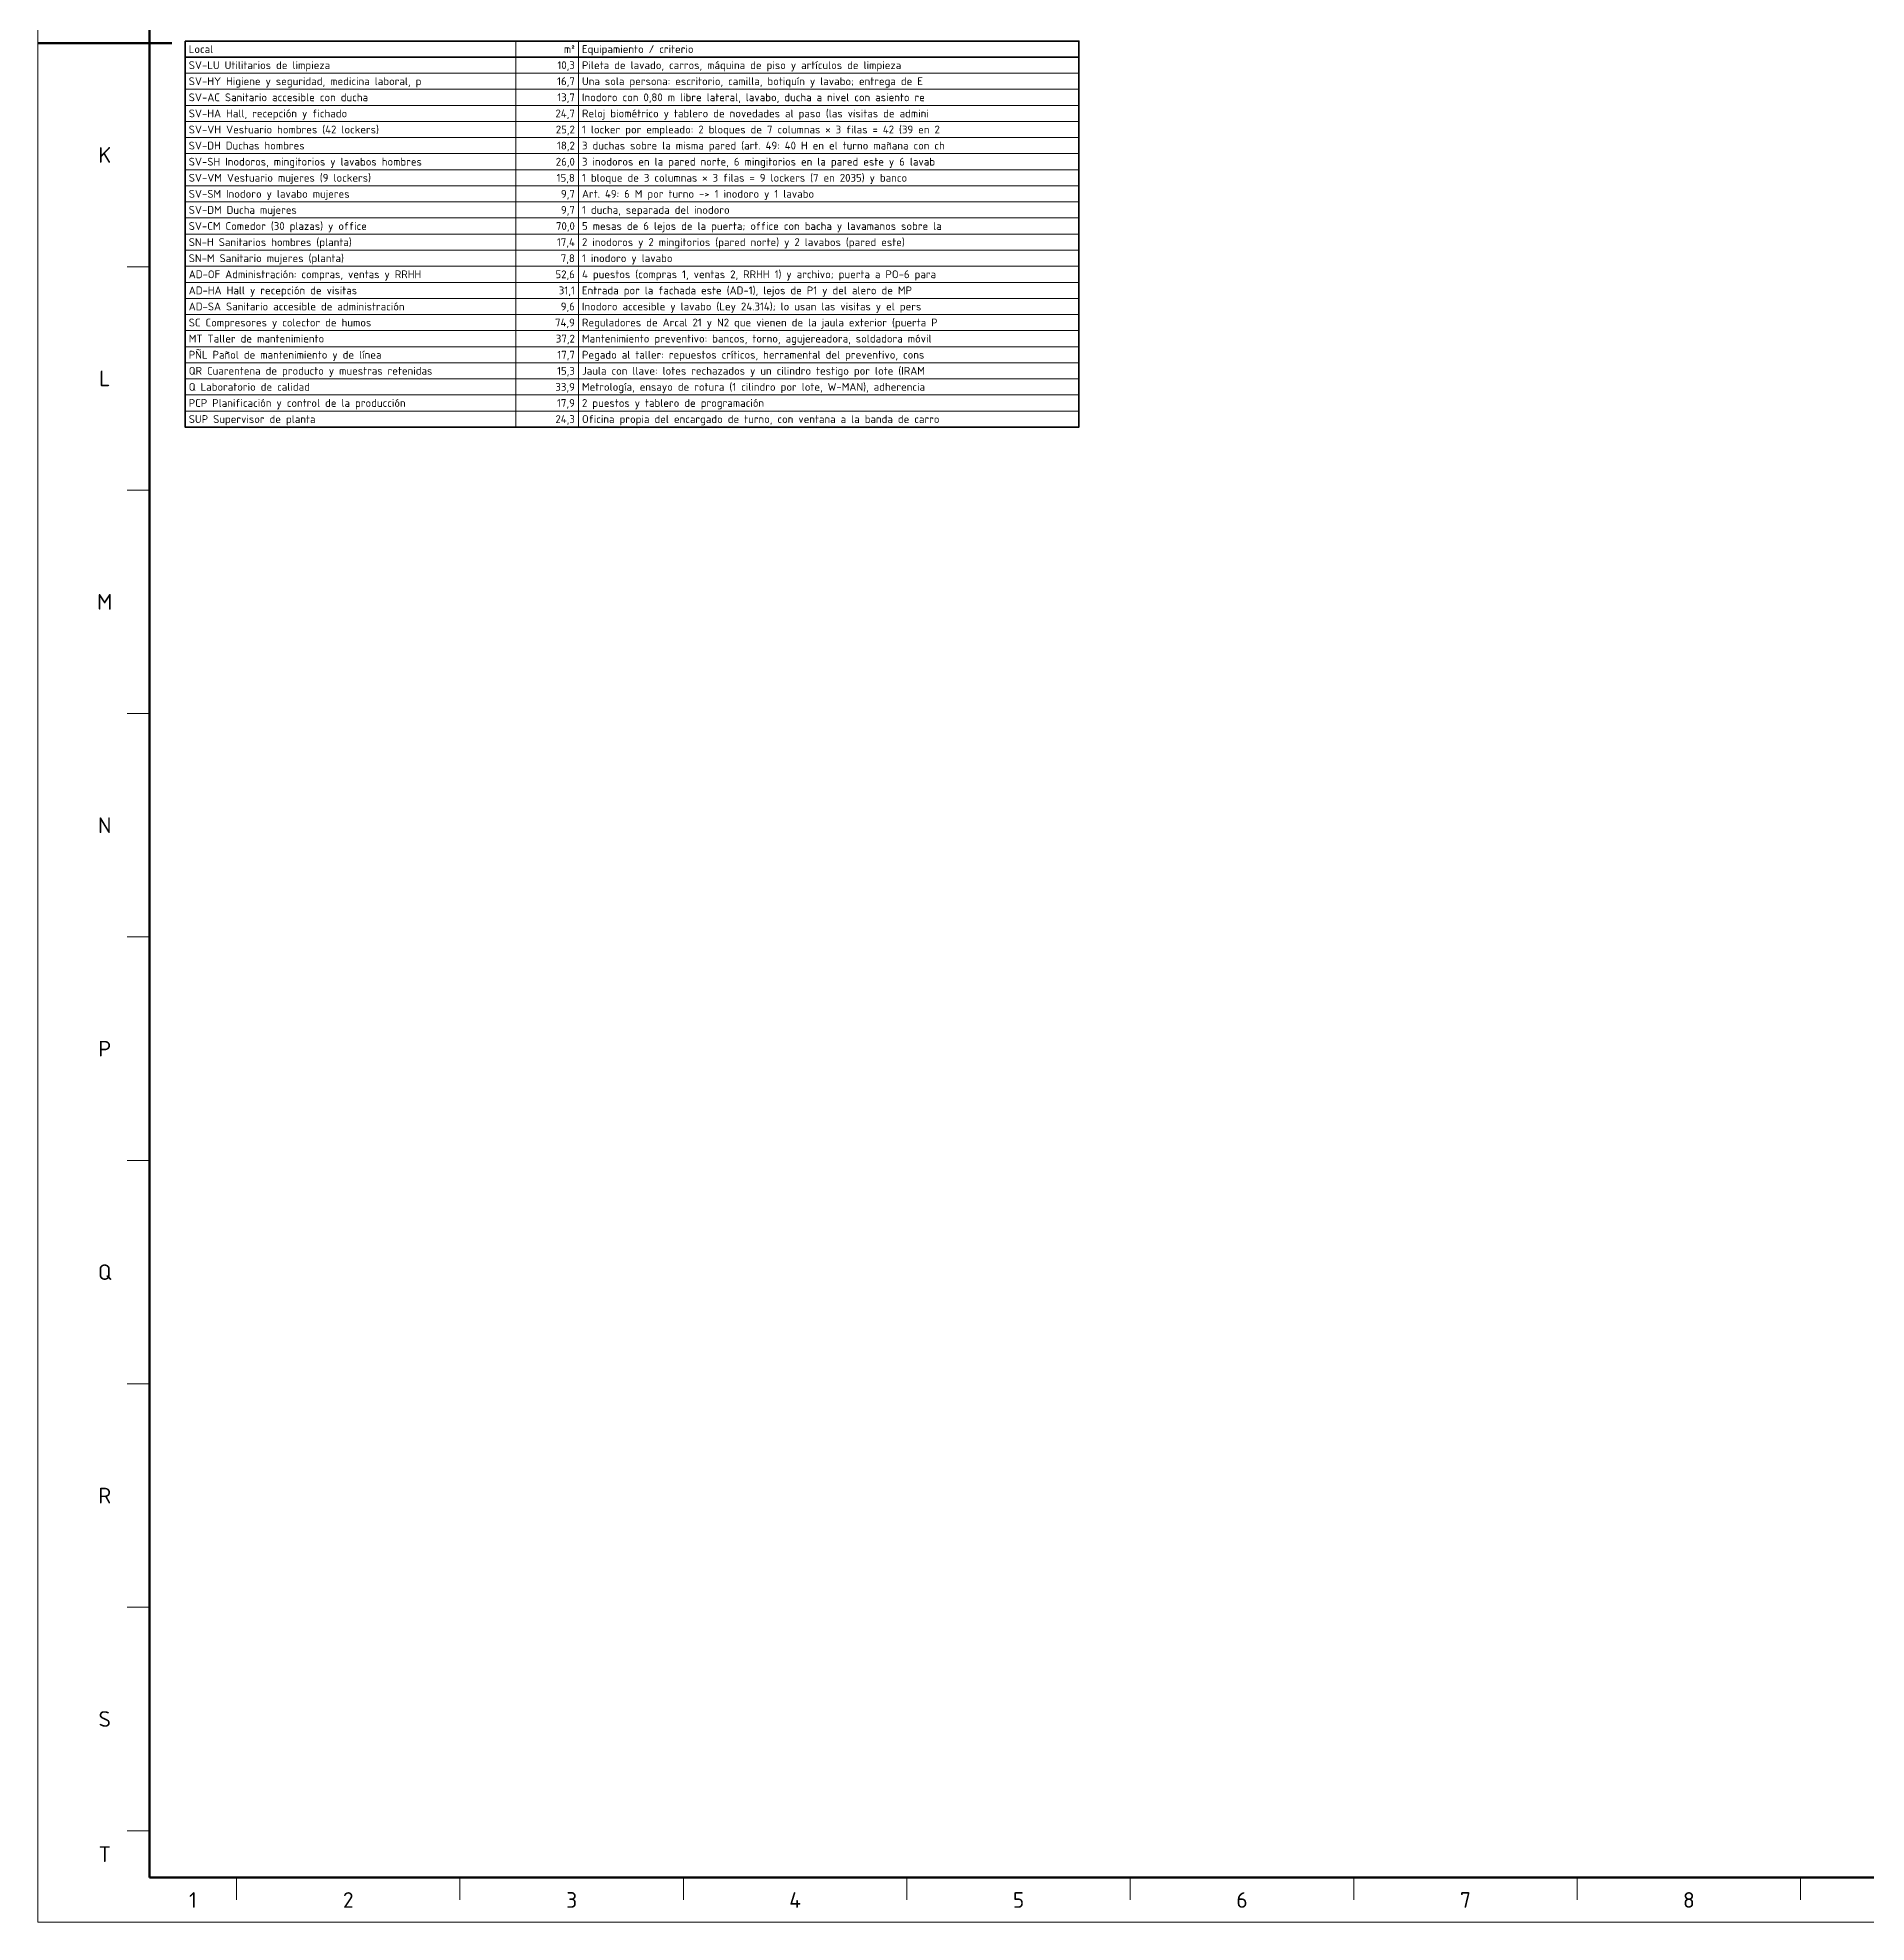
# Model space of a CAD drawing. Header units: millimetres. Extents: x 0 to 1189, y 0 to 841.
# Drawn here: x 0 to 409.2, y 0 to 421.7 of the extents above; entities that cross this region are included whole.
import ezdxf
from ezdxf.enums import TextEntityAlignment as Align

# ---------------------------------------------------------------- set-up
doc = ezdxf.new("R2010")
doc.units = ezdxf.units.MM
for name, color, linetype, lineweight in [('06-TEXTO', 7, 'CONTINUOUS', 25), ('07-RECUADRO', 7, 'CONTINUOUS', 70), ('08-FINA', 5, 'CONTINUOUS', 18), ('A-COTA', 7, 'CONTINUOUS', 18), ('A-TEXTO', 7, 'CONTINUOUS', 18)]:
    doc.layers.add(name, color=color, linetype=linetype, lineweight=lineweight)
doc.styles.add('ISO3098', font='isocpeur.ttf')

msp = doc.modelspace()

# ---------------------------------------------------------------- linework, layer by layer
at = {"layer": '07-RECUADRO'}
msp.add_line((0, 420.5), (30, 420.5), dxfattribs=at)
msp.add_lwpolyline([(25, 10), (1179, 10), (1179, 831), (25, 831)], close=True, dxfattribs=at)
at = {"layer": '08-FINA'}
for p, q in [((25, 370.5), (20, 370.5)), ((25, 320.5), (20, 320.5)), ((25, 270.5), (20, 270.5)), ((25, 220.5), (20, 220.5)), ((25, 170.5), (20, 170.5)), ((25, 120.5), (20, 120.5)), ((25, 70.5), (20, 70.5)), ((25, 20.5), (20, 20.5)), ((44.5, 10), (44.5, 5)), ((94.5, 10), (94.5, 5)), ((144.5, 10), (144.5, 5)), ((194.5, 10), (194.5, 5)), ((244.5, 10), (244.5, 5)), ((294.5, 10), (294.5, 5)), ((344.5, 10), (344.5, 5)), ((394.5, 10), (394.5, 5))]:
    msp.add_line(p, q, dxfattribs=at)
msp.add_lwpolyline([(0, 0), (1189, 0), (1189, 841), (0, 841)], close=True, dxfattribs=at)
at = {"layer": 'A-COTA', "lineweight": 13}
for p, q in [((107, 421), (107, 334.6)), ((121, 421), (121, 334.6)), ((33, 413.8), (233, 413.8)), ((33, 410.2), (233, 410.2)), ((33, 406.6), (233, 406.6)), ((33, 403), (233, 403)), ((33, 399.4), (233, 399.4)), ((33, 395.8), (233, 395.8)), ((33, 392.2), (233, 392.2)), ((33, 388.6), (233, 388.6)), ((33, 385), (233, 385)), ((33, 381.4), (233, 381.4)), ((33, 377.8), (233, 377.8)), ((33, 374.2), (233, 374.2)), ((33, 370.6), (233, 370.6)), ((33, 367), (233, 367)), ((33, 363.4), (233, 363.4)), ((33, 359.8), (233, 359.8)), ((33, 356.2), (233, 356.2)), ((33, 352.6), (233, 352.6)), ((33, 349), (233, 349)), ((33, 345.4), (233, 345.4)), ((33, 341.8), (233, 341.8)), ((33, 338.2), (233, 338.2))]:
    msp.add_line(p, q, dxfattribs=at)
at = {"layer": 'A-COTA', "lineweight": 35}
msp.add_line((33, 417.4), (233, 417.4), dxfattribs=at)
msp.add_lwpolyline([(33, 421), (233, 421), (233, 334.6), (33, 334.6)], close=True, dxfattribs=at)

# ---------------------------------------------------------------- texts
at = {"layer": '06-TEXTO', "style": 'ISO3098'}
for s, p in [('K', (15, 395.5)), ('L', (15, 345.5)), ('M', (15, 295.5)), ('N', (15, 245.5)), ('P', (15, 195.5)), ('Q', (15, 145.5)), ('R', (15, 95.5)), ('S', (15, 45.5)), ('T', (15, 15.25)), ('1', (34.75, 5)), ('2', (69.5, 5)), ('3', (119.5, 5)), ('4', (169.5, 5)), ('5', (219.5, 5)), ('6', (269.5, 5)), ('7', (319.5, 5)), ('8', (369.5, 5))]:
    msp.add_text(s, height=3.5, dxfattribs=at).set_placement(p, align=Align.MIDDLE_CENTER)
at = {"layer": 'A-TEXTO', "style": 'ISO3098'}
for s, p in [('Local', (33.8, 419.2)), ('Equipamiento / criterio', (121.8, 419.2)), ('SV-LU Utilitarios de limpieza', (33.8, 415.6)), ('Pileta de lavado, carros, máquina de piso y artículos de limpieza', (121.8, 415.6)), ('SV-HY Higiene y seguridad, medicina laboral, p', (33.8, 412)), ('SV-AC Sanitario accesible con ducha', (33.8, 408.4)), ('Una sola persona: escritorio, camilla, botiquín y lavabo; entrega de E', (121.8, 412)), ('Inodoro con 0,80 m libre lateral, lavabo, ducha a nivel con asiento re', (121.8, 408.4)), ('SV-HA Hall, recepción y fichado', (33.8, 404.8)), ('Reloj biométrico y tablero de novedades al paso (las visitas de admini', (121.8, 404.8)), ('SV-VH Vestuario hombres (42 lockers)', (33.8, 401.2)), ('1 locker por empleado: 2 bloques de 7 columnas × 3 filas = 42 (39 en 2', (121.8, 401.2)), ('SV-DH Duchas hombres', (33.8, 397.6)), ('3 duchas sobre la misma pared (art. 49: 40 H en el turno mañana con ch', (121.8, 397.6)), ('SV-SH Inodoros, mingitorios y lavabos hombres', (33.8, 394)), ('3 inodoros en la pared norte, 6 mingitorios en la pared este y 6 lavab', (121.8, 394)), ('SV-VM Vestuario mujeres (9 lockers)', (33.8, 390.4)), ('1 bloque de 3 columnas × 3 filas = 9 lockers (7 en 2035) y banco', (121.8, 390.4)), ('SV-SM Inodoro y lavabo mujeres', (33.8, 386.8)), ('SV-DM Ducha mujeres', (33.8, 383.2)), ('1 ducha, separada del inodoro', (121.8, 383.2)), ('Art. 49: 6 M por turno -> 1 inodoro y 1 lavabo', (121.8, 386.8)), ('SV-CM Comedor (30 plazas) y office', (33.8, 379.6)), ('5 mesas de 6 lejos de la puerta; office con bacha y lavamanos sobre la', (121.8, 379.6)), ('SN-H Sanitarios hombres (planta)', (33.8, 376)), ('2 inodoros y 2 mingitorios (pared norte) y 2 lavabos (pared este)', (121.8, 376)), ('SN-M Sanitario mujeres (planta)', (33.8, 372.4)), ('1 inodoro y lavabo', (121.8, 372.4)), ('AD-OF Administración: compras, ventas y RRHH', (33.8, 368.8)), ('4 puestos (compras 1, ventas 2, RRHH 1) y archivo; puerta a PO-6 para ', (121.8, 368.8)), ('AD-HA Hall y recepción de visitas', (33.8, 365.2)), ('Entrada por la fachada este (AD-1), lejos de P1 y del alero de MP', (121.8, 365.2)), ('AD-SA Sanitario accesible de administración', (33.8, 361.6)), ('SC Compresores y colector de humos', (33.8, 358)), ('Inodoro accesible y lavabo (Ley 24.314); lo usan las visitas y el pers', (121.8, 361.6)), ('Reguladores de Arcal 21 y N2 que vienen de la jaula exterior (puerta P', (121.8, 358)), ('MT Taller de mantenimiento', (33.8, 354.4)), ('Mantenimiento preventivo: bancos, torno, agujereadora, soldadora móvil', (121.8, 354.4)), ('PÑL Pañol de mantenimiento y de línea', (33.8, 350.8)), ('Pegado al taller: repuestos críticos, herramental del preventivo, cons', (121.8, 350.8)), ('QR Cuarentena de producto y muestras retenidas', (33.8, 347.2)), ('Jaula con llave: lotes rechazados y un cilindro testigo por lote (IRAM', (121.8, 347.2)), ('Q Laboratorio de calidad', (33.8, 343.6)), ('Metrología, ensayo de rotura (1 cilindro por lote, W-MAN), adherencia ', (121.8, 343.6)), ('PCP Planificación y control de la producción', (33.8, 340)), ('2 puestos y tablero de programación', (121.8, 340)), ('SUP Supervisor de planta', (33.8, 336.4)), ('Oficina propia del encargado de turno, con ventana a la banda de carro', (121.8, 336.4))]:
    msp.add_text(s, height=1.75, dxfattribs=at).set_placement(p, align=Align.MIDDLE_LEFT)
for s, p in [('m²', (120.2, 419.2)), ('10,3', (120.2, 415.6)), ('16,7', (120.2, 412)), ('13,7', (120.2, 408.4)), ('24,7', (120.2, 404.8)), ('25,2', (120.2, 401.2)), ('18,2', (120.2, 397.6)), ('26,0', (120.2, 394)), ('15,8', (120.2, 390.4)), ('9,7', (120.2, 386.8)), ('9,7', (120.2, 383.2)), ('70,0', (120.2, 379.6)), ('17,4', (120.2, 376)), ('7,8', (120.2, 372.4)), ('52,6', (120.2, 368.8)), ('31,1', (120.2, 365.2)), ('74,9', (120.2, 358)), ('9,6', (120.2, 361.6)), ('37,2', (120.2, 354.4)), ('17,7', (120.2, 350.8)), ('15,3', (120.2, 347.2)), ('33,9', (120.2, 343.6)), ('17,9', (120.2, 340)), ('24,3', (120.2, 336.4))]:
    msp.add_text(s, height=1.75, dxfattribs=at).set_placement(p, align=Align.MIDDLE_RIGHT)

doc.saveas('drawing.dxf')
